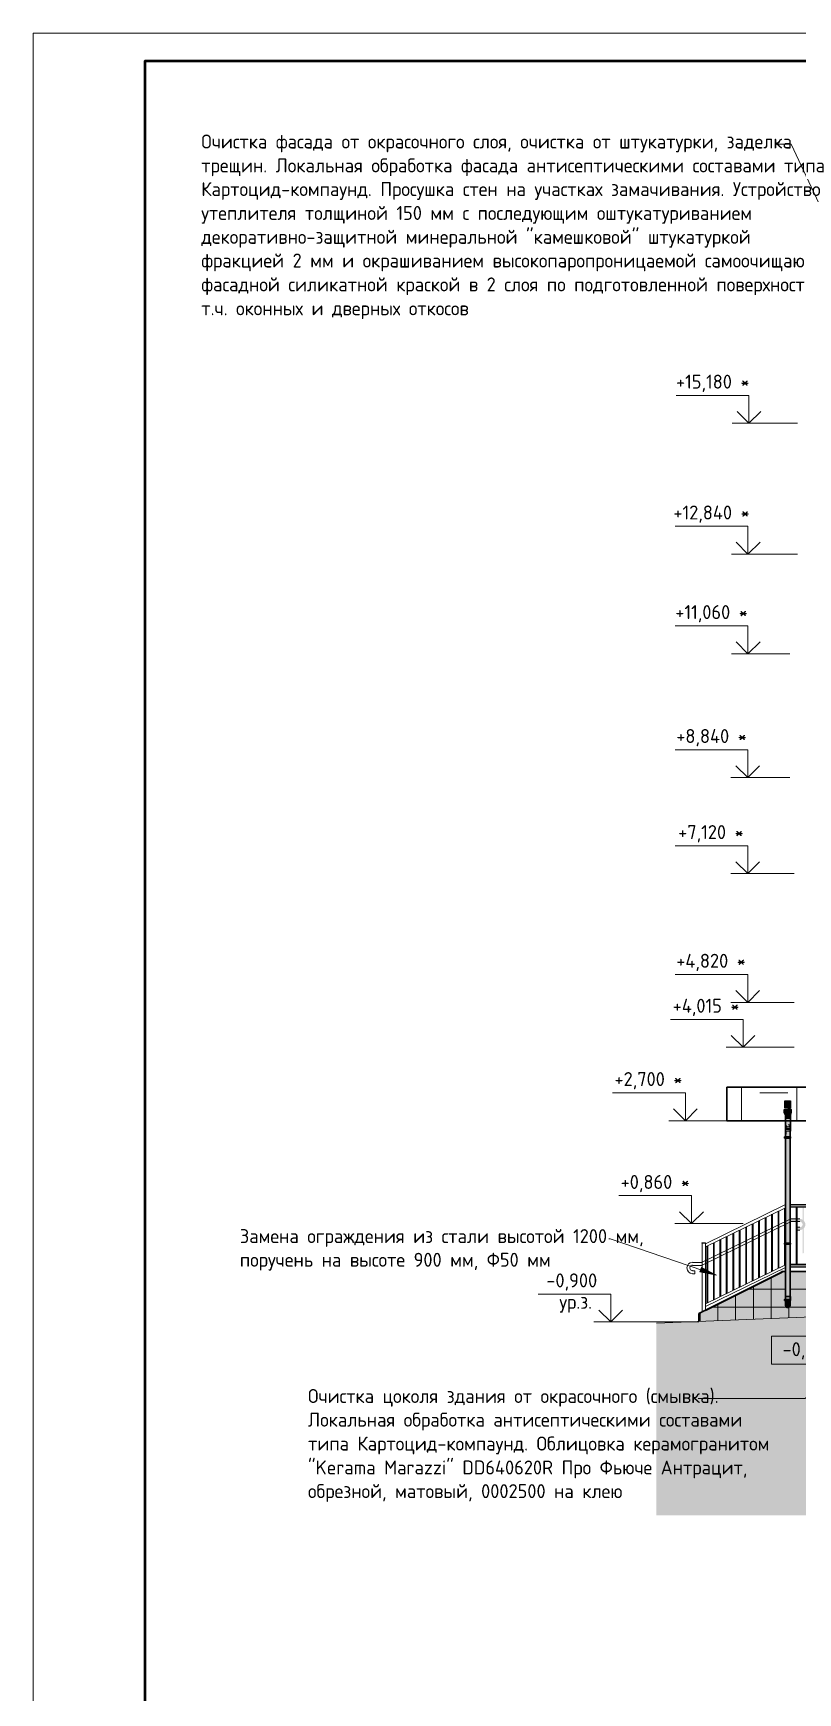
# Model space of a CAD drawing. Header units: millimetres. Extents: x -11345 to 411485, y -9810 to 73012.
# Drawn here: x 285392 to 299067, y 21050 to 50749 of the extents above; entities that cross this region are included whole.
import ezdxf

# ---------------------------------------------------------------- set-up
doc = ezdxf.new("R2010")
doc.units = ezdxf.units.MM
for name, color, linetype in [('PDF _Аннотация', 7, 'Continuous'), ('PDF _Каркас', 7, 'Continuous'), ('PDF _Линии', 7, 'Continuous'), ('PDF _Оборудование', 7, 'Continuous'), ('PDF _Основная надпись', 7, 'Continuous'), ('PDF _Отметки', 7, 'Continuous'), ('PDF _Перекрытие', 7, 'Continuous'), ('PDF _Текст', 7, 'Continuous'), ('PDF _Узлы', 7, 'Continuous')]:
    doc.layers.add(name, color=color, linetype=linetype)
for name, color, linetype, true_color in [('PDF _Обобщенные модели', 7, 'Continuous', 0xb5bcbf), ('PDF _Ограждение', 7, 'Continuous', 0x7f7f7f), ('PDF _Стены штриховка поверхности', 7, 'Continuous', 0xcacbcc)]:
    doc.layers.add(name, color=color, linetype=linetype, true_color=true_color)
doc.styles.add('PDF GOST Common', font='GOST_Common.ttf')

msp = doc.modelspace()

# ---------------------------------------------------------------- hatches: boundary and pattern name
at = {"layer": 'PDF _Аннотация', "transparency": 33554687}
msp.add_hatch(color=256, dxfattribs=at).paths.add_polyline_path([(297612.96375, 28525.22711), (297342.0493, 28660.68433), (297316.65107, 28584.48964)])
at = {"layer": 'PDF _Каркас', "true_color": 0x808080, "transparency": 33554559}
msp.add_hatch(color=8, dxfattribs=at).paths.add_polyline_path([(298950.60387, 31488.35395), (298823.61272, 31488.35395), (298827.84576, 31437.55749), (298823.61272, 31437.55749), (298844.77791, 31386.76103), (298844.77791, 31335.96457), (298933.67172, 31335.96457), (298933.67172, 31386.76103), (298937.90475, 31403.69318), (298950.60387, 31437.55749)])
at = {"layer": 'PDF _Линии', "transparency": 33554559}
for points in [[(298798.21449, 28580.25661), (298793.98145, 28588.72268), (298785.51537, 28592.95572), (298777.0493, 28588.72268), (298772.81626, 28580.25661), (298777.0493, 28571.79053), (298785.51537, 28567.55749), (298793.98145, 28571.79053)], [(298802.44753, 28580.25661), (298798.21449, 28588.72268), (298789.74841, 28592.95572), (298781.28233, 28588.72268), (298777.0493, 28580.25661), (298781.28233, 28571.79053), (298789.74841, 28567.55749), (298798.21449, 28571.79053)], [(298946.37083, 28089.22416), (298942.13779, 28097.69023), (298933.67172, 28101.92327), (298925.20564, 28097.69023), (298920.9726, 28089.22416), (298925.20564, 28080.75808), (298933.67172, 28076.52504), (298942.13779, 28080.75808)]]:
    msp.add_hatch(color=256, dxfattribs=at).paths.add_polyline_path(points)
at = {"layer": 'PDF _Обобщенные модели', "true_color": 0xdbdfe8, "transparency": 33554559}
h = msp.add_hatch(color=254, dxfattribs=at)
h.paths.add_polyline_path([(298857.47702, 31221.67253), (298853.24399, 31225.90557), (298849.01095, 31234.37165), (298849.01095, 31200.50734), (298844.77791, 31208.97342), (298844.77791, 31175.10911), (298849.01095, 31166.64304), (298849.01095, 30997.3215), (298832.07879, 30997.3215), (298832.07879, 30976.15631), (298849.01095, 30976.15631), (298849.01095, 29096.68728), (298832.07879, 29096.68728), (298832.07879, 29079.75513), (298849.01095, 29079.75513), (298849.01095, 28140.02062), (298844.77791, 28140.02062), (298844.77791, 28089.22416), (298933.67172, 28089.22416), (298933.67172, 28140.02062), (298929.43868, 28140.02062), (298929.43868, 29079.75513), (298933.67172, 29079.75513), (298933.67172, 29096.68728), (298929.43868, 29096.68728), (298929.43868, 30976.15631), (298933.67172, 30976.15631), (298933.67172, 30997.3215), (298929.43868, 30997.3215), (298929.43868, 31098.91442), (298933.67172, 31098.91442), (298933.67172, 31200.50734), (298929.43868, 31192.04127), (298920.9726, 31187.80823), (298914.62304, 31185.69171), (298916.73956, 31187.80823), (298925.20564, 31192.04127), (298929.43868, 31196.2743), (298929.43868, 31200.50734), (298933.67172, 31200.50734), (298933.67172, 31208.97342), (298929.43868, 31204.74038), (298933.67172, 31213.20646), (298933.67172, 31221.67253), (298929.43868, 31225.90557), (298925.20564, 31221.67253), (298916.73956, 31217.4395), (298925.20564, 31225.90557), (298929.43868, 31230.13861), (298929.43868, 31242.83773), (298933.67172, 31242.83773), (298933.67172, 31255.53684), (298929.43868, 31285.16811), (298933.67172, 31285.16811), (298933.67172, 31335.96457), (298844.77791, 31335.96457), (298844.77791, 31285.16811), (298849.01095, 31285.16811), (298849.01095, 31238.60469), (298853.24399, 31230.13861)])
h.paths.add_polyline_path([(298836.31183, 29083.98817), (298836.31183, 29088.22121), (298840.54487, 29092.45425), (298844.77791, 29088.22121), (298844.77791, 29083.98817)], flags=0)
h.paths.add_polyline_path([(298836.31183, 30984.62239), (298836.31183, 30988.85543), (298840.54487, 30993.08846), (298844.77791, 30988.85543), (298844.77791, 30984.62239)], flags=0)
h.paths.add_polyline_path([(298916.73956, 31128.54569), (298904.04045, 31124.31265), (298899.80741, 31124.31265), (298908.27348, 31128.54569)], flags=0)
h.paths.add_polyline_path([(298916.73956, 31149.71088), (298908.27348, 31145.47784), (298904.04045, 31145.47784)], flags=0)
h.paths.add_polyline_path([(298908.27348, 31183.57519), (298899.80741, 31179.34215), (298895.57437, 31179.34215), (298904.04045, 31183.57519)], flags=0)
at = {"layer": 'PDF _Обобщенные модели', "true_color": 0xbdbbb9, "transparency": 33554559}
for points in [[(298844.77791, 30988.85543), (298840.54487, 30993.08846), (298836.31183, 30988.85543), (298836.31183, 30984.62239), (298844.77791, 30984.62239)], [(298844.77791, 29088.22121), (298840.54487, 29092.45425), (298836.31183, 29088.22121), (298836.31183, 29083.98817), (298844.77791, 29083.98817)], [(298844.77791, 28084.99112), (298836.31183, 28084.99112), (298836.31183, 28076.52504), (298844.77791, 28076.52504)]]:
    msp.add_hatch(color=9, dxfattribs=at).paths.add_polyline_path(points)
at = {"layer": 'PDF _Обобщенные модели', "transparency": 33554559}
for points in [[(298937.90475, 30997.3215), (298937.90475, 31001.55454), (298933.67172, 31001.55454), (298929.43868, 30997.3215), (298933.67172, 30993.08846), (298937.90475, 30993.08846)], [(298937.90475, 30976.15631), (298937.90475, 30980.38935), (298933.67172, 30980.38935), (298929.43868, 30976.15631), (298933.67172, 30971.92327), (298937.90475, 30971.92327)], [(298937.90475, 29096.68728), (298937.90475, 29100.92032), (298933.67172, 29100.92032), (298929.43868, 29096.68728), (298933.67172, 29092.45425), (298937.90475, 29092.45425)], [(298937.90475, 29079.75513), (298937.90475, 29083.98817), (298933.67172, 29083.98817), (298929.43868, 29079.75513), (298933.67172, 29075.52209), (298937.90475, 29075.52209)], [(298937.90475, 28072.292), (298937.90475, 28076.52504), (298933.67172, 28076.52504), (298929.43868, 28072.292), (298933.67172, 28068.05897), (298937.90475, 28068.05897)]]:
    msp.add_hatch(color=7, dxfattribs=at).paths.add_polyline_path(points)
at = {"layer": 'PDF _Обобщенные модели', "true_color": 0xe9e9e9, "transparency": 33554559}
h = msp.add_hatch(color=254, dxfattribs=at)
h.paths.add_polyline_path([(298933.67172, 28089.22416), (298844.77791, 28089.22416), (298849.01095, 28072.292), (298933.67172, 28072.292)])
h.paths.add_polyline_path([(298844.77791, 28089.22416), (298832.07879, 28089.22416), (298832.07879, 28072.292), (298844.77791, 28072.292), (298844.77791, 28076.52504), (298836.31183, 28076.52504), (298836.31183, 28084.99112), (298844.77791, 28084.99112)])
at = {"layer": 'PDF _Обобщенные модели', "true_color": 0xdbdfe8, "transparency": 33554559}
h = msp.add_hatch(color=254, dxfattribs=at)
h.paths.add_polyline_path([(298878.64222, 27945.30085), (298899.80741, 27945.30085), (298904.04045, 27949.53389), (298908.27348, 27949.53389), (298899.80741, 27945.30085), (298908.27348, 27945.30085), (298920.9726, 27957.99997), (298925.20564, 27966.46604), (298929.43868, 27970.69908), (298929.43868, 28072.292), (298849.01095, 28072.292), (298849.01095, 27979.16516), (298853.24399, 27974.93212), (298853.24399, 27970.69908), (298857.47702, 27966.46604), (298861.71006, 27962.23301), (298861.71006, 27957.99997), (298857.47702, 27962.23301), (298857.47702, 27957.99997), (298861.71006, 27953.76693), (298865.9431, 27953.76693), (298870.17614, 27949.53389)])
h.paths.add_polyline_path([(298904.04045, 27970.69908), (298908.27348, 27974.93212), (298912.50652, 27974.93212)], flags=0)
h.paths.add_polyline_path([(298908.27348, 28021.49554), (298899.80741, 28025.72858), (298904.04045, 28025.72858)], flags=0)
h.paths.add_polyline_path([(298920.9726, 28013.02947), (298916.73956, 28017.2625), (298912.50652, 28021.49554), (298920.9726, 28017.2625)], flags=0)
h.paths.add_polyline_path([(298861.71006, 28013.02947), (298861.71006, 28017.2625), (298870.17614, 28021.49554), (298878.64222, 28025.72858), (298874.40918, 28025.72858), (298865.9431, 28021.49554), (298870.17614, 28025.72858), (298878.64222, 28029.96162), (298878.64222, 28025.72858), (298874.40918, 28021.49554), (298870.17614, 28021.49554)], flags=0)
h.paths.add_polyline_path([(298853.24399, 28004.56339), (298853.24399, 28008.79643), (298857.47702, 28013.02947)], flags=0)
h.paths.add_polyline_path([(298925.20564, 27991.86427), (298925.20564, 27996.09731), (298927.32216, 27996.09731), (298928.02766, 27994.6863)], flags=0)
h.paths.add_polyline_path([(298857.47702, 27987.63124), (298853.24399, 27991.86427), (298853.24399, 27996.09731), (298853.24399, 28000.33035), (298857.47702, 28004.56339), (298853.24399, 27996.09731)], flags=0)
at = {"layer": 'PDF _Оборудование', "true_color": 0xc0c0c0, "transparency": 33554559}
msp.add_hatch(color=9, dxfattribs=at).paths.add_polyline_path([(298937.90475, 31644.97637), (298836.31183, 31644.97637), (298836.31183, 31509.51914), (298937.90475, 31509.51914)])
at = {"layer": 'PDF _Ограждение', "true_color": 0xf7fbf5, "transparency": 33554559}
h = msp.add_hatch(color=7, dxfattribs=at)
h.paths.add_polyline_path([(299869.17319, 29074.68662), (299941.13484, 29100.72538), (299941.13484, 28719.94687), (299856.47407, 28715.71383), (299856.47407, 28719.94687), (299869.17319, 28719.94687)])
h.paths.add_polyline_path([(299554.93234, 28960.98105), (299644.24354, 28993.29761), (299640.58912, 28990.86132), (299640.58912, 28719.94687), (299555.92835, 28715.71383), (299555.92835, 28961.23006)], flags=0)
h.paths.add_polyline_path([(299737.949, 28719.94687), (299674.45343, 28715.71383), (299653.28823, 28715.71383), (299653.28823, 28996.57036), (299733.71596, 29025.6725), (299733.71596, 28719.94687)], flags=0)
h.paths.add_polyline_path([(299941.13484, 28715.71383), (299941.13484, 28711.48079), (299877.63927, 28711.48079)], flags=0)
h.paths.add_polyline_path([(299928.43573, 29139.01767), (299285.0139, 28906.20056), (299280.78086, 28868.10321), (299280.78086, 28889.2684), (299276.54782, 28901.96752), (299280.78086, 28906.20056), (299272.31478, 28901.96752), (299238.45048, 28889.2684), (299238.45048, 28719.94687), (298937.90475, 28715.71383), (298937.90475, 29477.66073), (298942.13779, 29477.66073), (298946.37083, 29481.89377), (299039.49767, 29481.89377), (299039.49767, 28719.94687), (299056.42983, 28719.94687), (299056.42983, 29329.50439), (299102.99325, 29329.50439), (299128.39148, 29333.73743), (299153.78971, 29346.43655), (299153.78971, 28914.66663), (299170.72186, 28918.89967), (299170.72186, 29359.13566), (299174.9549, 29359.13566), (299187.65402, 29380.30085), (299200.35313, 29405.69908), (299204.58617, 29431.09731), (299200.35313, 29456.49554), (299187.65402, 29481.89377), (299170.72186, 29503.05897), (299170.72186, 29740.10911), (299153.78971, 29740.10911), (299153.78971, 29515.75808), (299128.39148, 29528.4572), (299098.76021, 29532.69023), (299056.42983, 29532.69023), (299056.42983, 29740.10911), (299039.49767, 29740.10911), (299039.49767, 29532.69023), (298942.13779, 29532.69023), (298937.90475, 29528.4572), (298937.90475, 29744.34215), (299983.46523, 29744.34215), (299983.46523, 29215.21236), (299987.69826, 29215.21236), (300021.56257, 29227.91147), (300038.49472, 29232.14451), (300042.72776, 29236.37755), (300042.72776, 31285.16811), (299983.46523, 31285.16811), (299983.46523, 29786.67253), (298937.90475, 29786.67253), (298937.90475, 31285.16811), (298933.67172, 31285.16811), (298933.67172, 31242.83773), (298929.43868, 31238.60469), (298933.67172, 31238.60469), (298933.67172, 30976.15631), (298929.43868, 30976.15631), (298933.67172, 29096.68728), (298933.67172, 29079.75513), (298929.43868, 29079.75513), (298929.43868, 28588.72268), (298971.76906, 28588.72268), (298971.76906, 28592.95572), (298937.90475, 28592.95572), (298937.90475, 28669.15041), (299238.45048, 28669.15041), (299238.45048, 28588.72268), (299280.78086, 28588.72268), (299280.78086, 28635.2861), (299983.46523, 28635.2861), (299983.46523, 28592.95572), (299953.83396, 28592.95572), (299953.83396, 28588.72268), (300085.05815, 28588.72268), (300085.05815, 29198.2802), (300046.9608, 29181.34805)], flags=0)
h.paths.add_polyline_path([(299953.83396, 29105.32045), (299983.46523, 29116.04229), (299983.46523, 28719.94687), (299953.83396, 28715.71383)], flags=0)
h.paths.add_polyline_path([(299753.63614, 29032.88046), (299839.54192, 29063.96478), (299839.54192, 28719.94687), (299767.58027, 28715.71383), (299754.88115, 28715.71383), (299754.88115, 29033.19171)], flags=0)
h.paths.add_polyline_path([(299636.35608, 28711.48079), (299640.58912, 28715.71383), (299640.58912, 28711.48079)], flags=0)
h.paths.add_polyline_path([(299517.83101, 28711.48079), (299538.9962, 28715.71383), (299538.9962, 28711.48079)], flags=0)
h.paths.add_polyline_path([(300046.9608, 29139.01767), (300046.9608, 28677.61649), (300042.72776, 28677.61649), (300042.72776, 29137.48598)], flags=0)
h.paths.add_polyline_path([(299403.53897, 28719.94687), (299403.53897, 28906.20056), (299437.40328, 28918.45409), (299437.40328, 28719.94687), (299356.97555, 28715.71383), (299356.97555, 28889.2684), (299348.50947, 28887.15189), (299386.60682, 28900.33943), (299386.60682, 28719.94687)], flags=0)
h.paths.add_polyline_path([(300046.9608, 28592.95572), (300042.72776, 28592.95572), (300042.72776, 28635.2861), (300046.9608, 28635.2861)], flags=0)
h.paths.add_polyline_path([(299403.53897, 28711.48079), (299437.40328, 28715.71383), (299437.40328, 28711.48079)], flags=0)
h.paths.add_polyline_path([(299098.76021, 29380.30085), (299056.42983, 29380.30085), (299056.42983, 29481.89377), (299102.99325, 29481.89377), (299115.69236, 29477.66073), (299128.39148, 29473.4277), (299136.85756, 29464.96162), (299145.32363, 29456.49554), (299149.55667, 29443.79643), (299153.78971, 29431.09731), (299149.55667, 29418.3982), (299145.32363, 29405.69908), (299136.85756, 29397.23301), (299128.39148, 29388.76693), (299115.69236, 29384.53389)], flags=0)
h.paths.add_polyline_path([(299238.45048, 28715.71383), (299238.45048, 28711.48079), (298937.90475, 28711.48079), (299035.26464, 28715.71383)], flags=0)
h.paths.add_polyline_path([(299340.0434, 28711.48079), (299280.78086, 28711.48079), (299297.71301, 28715.71383), (299340.0434, 28715.71383)], flags=0)
h.paths.add_polyline_path([(299293.47997, 28868.10321), (299340.0434, 28884.22132), (299340.0434, 28719.94687), (299280.78086, 28715.71383), (299280.78086, 28719.94687), (299289.24694, 28719.94687), (299289.24694, 28863.87017), (299280.78086, 28863.87017)], flags=0)
h.paths.add_polyline_path([(299754.88115, 28711.48079), (299784.51242, 28715.71383), (299839.54192, 28715.71383), (299839.54192, 28711.48079)], flags=0)
h.paths.add_polyline_path([(299737.949, 28715.71383), (299737.949, 28711.48079), (299653.28823, 28711.48079), (299682.9195, 28715.71383)], flags=0)
h.paths.add_polyline_path([(299454.33543, 28924.58086), (299538.9962, 28955.21469), (299538.9962, 28719.94687), (299454.33543, 28715.71383)], flags=0)
h.paths.add_polyline_path([(299403.53897, 29740.10911), (299386.60682, 29740.10911), (299386.60682, 28995.09436), (299403.53897, 29003.56044)])
h.paths.add_polyline_path([(299636.35608, 29740.10911), (299619.42393, 29740.10911), (299619.42393, 29079.75513), (299636.35608, 29088.22121)])
h.paths.add_polyline_path([(299869.17319, 29740.10911), (299852.24104, 29740.10911), (299852.24104, 29164.4159), (299869.17319, 29172.88197)])
h.paths.add_polyline_path([(299750.64812, 29740.10911), (299733.71596, 29740.10911), (299733.71596, 29122.08551), (299750.64812, 29130.55159)])
h.paths.add_polyline_path([(299517.83101, 29740.10911), (299505.13189, 29740.10911), (299505.13189, 29037.42475), (299517.83101, 29045.89082)])
h.paths.add_polyline_path([(299289.24694, 29740.10911), (299272.31478, 29740.10911), (299272.31478, 28956.99702), (299289.24694, 28961.23006)])
msp.add_hatch(color=7, dxfattribs=at).paths.add_polyline_path([(297435.17614, 27907.20351), (297435.17614, 27911.43655), (297422.47702, 27907.20351), (297329.35018, 27856.40705), (297329.35018, 27852.17401), (297342.0493, 27856.40705)])
at = {"layer": 'PDF _Стены штриховка поверхности', "true_color": 0x3a3a3a, "transparency": 33554687}
h = msp.add_hatch(color=250, dxfattribs=at)
h.paths.add_polyline_path([(308161.69531, 28288.17696), (308161.69531, 27852.17401), (308157.46228, 28283.94392), (308157.46228, 28288.17696), (308140.53012, 28283.94392), (308140.53012, 28288.17696), (308157.46228, 28288.17696)])
h.paths.add_polyline_path([(316225.63337, 27979.16516), (316293.36198, 27979.16516), (318464.91065, 28017.2625), (318524.17319, 28017.2625), (321474.60092, 28055.35985), (321474.60092, 28127.3215), (321504.23219, 28127.3215), (321504.23219, 28237.3805), (321571.9608, 28237.3805), (321571.9608, 28436.3333), (321686.25284, 28436.3333), (321686.25284, 28525.22711), (321588.89295, 28508.29495), (321588.89295, 28516.76103), (321576.19384, 28512.52799), (321567.72776, 28563.32445), (321584.65992, 28567.55749), (321584.65992, 28571.79053), (321648.15549, 28588.72268), (318363.31773, 28588.72268), (318363.31773, 28288.17696), (318329.45343, 28288.17696), (318329.45343, 28338.97342), (316441.51832, 28338.97342), (316441.51832, 28288.17696), (316407.65402, 28288.17696), (316407.65402, 28588.72268), (315840.42688, 28588.72268), (315840.42688, 28233.14746), (315836.19384, 28224.68138), (315831.9608, 28216.21531), (315823.49472, 28203.51619), (315815.02865, 28195.05012), (315802.32953, 28190.81708), (315776.9313, 28190.81708), (315764.23219, 28195.05012), (315755.76611, 28203.51619), (315743.067, 28216.21531), (315738.83396, 28224.68138), (315738.83396, 28588.72268), (314015.98735, 28588.72268), (314015.98735, 28288.17696), (313982.12304, 28288.17696), (313982.12304, 28338.97342), (311581.9903, 28338.97342), (311581.9903, 28288.17696), (311539.65992, 28288.17696), (311539.65992, 28338.97342), (308250.58912, 28338.97342), (308250.58912, 28288.17696), (308220.95785, 28288.17696), (308220.95785, 28588.72268), (300563.39148, 28588.72268), (300563.39148, 28042.66073), (300559.15844, 28029.96162), (300550.69236, 28021.49554), (300542.22629, 28013.02947), (300529.52717, 28008.79643), (300504.12894, 28008.79643), (300491.42983, 28013.02947), (300478.73071, 28021.49554), (300470.26464, 28029.96162), (300466.0316, 28042.66073), (300466.0316, 28588.72268), (300114.68941, 28584.48964), (300114.68941, 28588.72268), (300123.15549, 28588.72268), (300123.15549, 28787.67548), (300106.22334, 28787.67548), (300106.22334, 28588.72268), (298929.43868, 28588.72268), (298933.67172, 28140.02062), (298933.67172, 28072.292), (298929.43868, 28072.292), (298929.43868, 27974.93212), (298925.20564, 27962.23301), (298916.73956, 27953.76693), (298908.27348, 27949.53389), (298899.80741, 27945.30085), (298887.10829, 27945.30085), (298870.17614, 27949.53389), (298865.9431, 27953.76693), (298857.47702, 27957.99997), (298853.24399, 27970.69908), (298849.01095, 27974.93212), (298849.01095, 28072.292), (298832.07879, 28072.292), (298832.07879, 28089.22416), (298844.77791, 28089.22416), (298844.77791, 28140.02062), (298849.01095, 28140.02062), (298849.01095, 28588.72268), (298802.44753, 28588.72268), (297905.0434, 28140.02062), (297807.68351, 28089.22416), (297769.58617, 28072.292), (297617.19679, 27996.09731), (297579.09944, 27974.93212), (297566.40033, 27970.69908), (297545.23514, 27957.99997), (297532.53602, 27953.76693), (297524.06995, 27949.53389), (297515.60387, 27945.30085), (297299.71891, 27835.24186), (297299.71891, 27695.55159), (299111.45933, 27767.51324), (299141.09059, 27767.51324), (299331.57732, 27775.97932), (299877.63927, 27767.51324), (299907.27054, 27767.51324), (300093.52422, 27763.2802), (300114.68941, 27763.2802), (301139.08469, 27775.97932), (308093.9667, 27847.94097), (308093.9667, 27843.70793), (308102.43278, 27847.94097), (308161.69531, 27847.94097), (308386.04635, 27852.17401), (314168.37673, 27945.30085), (314189.54192, 27945.30085), (314253.0375, 27949.53389), (314324.99915, 27949.53389), (316221.40033, 27979.16516), (316225.63337, 28190.81708)], flags=0)
at = {"layer": 'PDF _Узлы', "true_color": 0xffffff, "transparency": 33554687}
msp.add_hatch(color=7, dxfattribs=at).paths.add_polyline_path([(322841.87231, 27936.83478), (322841.87231, 28076.52504), (321859.80741, 28059.59289), (321504.23219, 28055.35985), (318138.9667, 28008.79643), (313609.61567, 27936.83478), (310765.0139, 27890.27135), (309203.02275, 27864.87312), (308034.70416, 27843.70793), (306481.17909, 27831.00882), (301113.68646, 27775.97932), (300093.52422, 27763.2802), (299331.57732, 27775.97932), (299064.8959, 27763.2802), (296537.77201, 27665.92032), (296537.77201, 24228.69318), (345725.67761, 24228.69318), (345725.67761, 27831.00882), (345264.27643, 27843.70793), (344718.21449, 27864.87312), (343968.9667, 27890.27135), (342055.63337, 27936.83478)])

# ---------------------------------------------------------------- linework, layer by layer
at = {"layer": 'PDF _Аннотация', "lineweight": 9}
for points in [[(301922.19679, 42413.82593), (298946.37083, 48763.38345), (298654.29118, 48763.38345)], [(297612.96375, 28525.22711), (295712.32953, 29177.11501), (295686.9313, 29177.11501)], [(301981.45933, 28051.12681), (299191.88705, 26315.58109), (298188.65697, 26315.58109), (297287.0198, 26315.58109)]]:
    msp.add_lwpolyline(points, dxfattribs=at)
at = {"layer": 'PDF _Аннотация', "lineweight": 20}
for points in [[(297981.23809, 43980.05012), (298192.89, 43768.3982), (298192.89, 44267.89672), (296893.34723, 44267.89672)], [(298192.89, 43768.3982), (298404.54192, 43980.05012)], [(298493.43573, 43768.3982), (297892.34428, 43768.3982)], [(297964.30593, 41639.17991), (298175.95785, 41427.52799), (298175.95785, 41927.02652), (296876.41508, 41927.02652)], [(298175.95785, 41427.52799), (298391.84281, 41639.17991)], [(298476.50357, 41427.52799), (297879.64517, 41427.52799)], [(297964.30593, 39857.07076), (298175.95785, 39645.41885), (298175.95785, 40144.91737), (296876.41508, 40144.91737)], [(298175.95785, 39645.41885), (298391.84281, 39857.07076)], [(298476.50357, 39645.41885), (297879.64517, 39645.41885)], [(297960.07289, 37638.95867), (298171.72481, 37427.30675), (298171.72481, 37926.80528), (296872.18204, 37926.80528)], [(298472.27054, 37427.30675), (297871.17909, 37427.30675)], [(298171.72481, 37427.30675), (298383.37673, 37638.95867)], [(297960.07289, 35920.3451), (298171.72481, 35708.69318), (298171.72481, 36208.19171), (296872.18204, 36208.19171)], [(298472.27054, 35708.69318), (297871.17909, 35708.69318)], [(298171.72481, 35708.69318), (298383.37673, 35920.3451)], [(297960.07289, 33617.57224), (298171.72481, 33405.92032), (298171.72481, 33905.41885), (296872.18204, 33905.41885)], [(298171.72481, 33405.92032), (298383.37673, 33617.57224)], [(298472.27054, 33405.92032), (297871.17909, 33405.92032)], [(297875.41213, 32813.29495), (298087.06405, 32601.64304), (298087.06405, 33101.14156), (296787.52127, 33101.14156)], [(298087.06405, 32601.64304), (298298.71596, 32813.29495)], [(298383.37673, 32601.64304), (297786.51832, 32601.64304)], [(296842.55077, 31501.05307), (297058.43573, 31285.16811), (297058.43573, 31788.89967), (295754.65992, 31788.89967)], [(297058.43573, 31285.16811), (297270.08764, 31501.05307)], [(297354.74841, 31285.16811), (296757.89, 31285.16811)], [(296952.60977, 29659.68138), (297164.26169, 29448.02947), (297164.26169, 29947.52799), (295864.71891, 29947.52799)], [(297464.80741, 29448.02947), (296867.949, 29448.02947)], [(297164.26169, 29448.02947), (297380.14664, 29659.68138)], [(295509.14369, 27898.73743), (295720.79561, 27687.08551), (295720.79561, 28186.58404), (294421.25284, 28186.58404)], [(296021.34133, 27687.08551), (295420.24989, 27687.08551)], [(295720.79561, 27687.08551), (295932.44753, 27898.73743)]]:
    msp.add_lwpolyline(points, dxfattribs=at)
at = {"layer": 'PDF _Аннотация', "lineweight": 9}
msp.add_lwpolyline([(297612.96375, 28525.22711), (297342.0493, 28660.68433), (297316.65107, 28584.48964)], close=True, dxfattribs=at)
at = {"layer": 'PDF _Аннотация', "lineweight": 20}
msp.add_lwpolyline([(298595.02865, 27433.10321), (298595.02865, 26933.60469), (299894.57142, 26933.60469), (299894.57142, 27433.10321)], close=True, dxfattribs=at)
at = {"layer": 'PDF _Каркас', "lineweight": 9}
for points in [[(298887.10829, 31488.35395), (298823.61272, 31488.35395)], [(298950.60387, 31437.55749), (298887.10829, 31437.55749), (298823.61272, 31437.55749)], [(298933.67172, 31386.76103), (298887.10829, 31386.76103), (298844.77791, 31386.76103)]]:
    msp.add_lwpolyline(points, dxfattribs=at)
at = {"layer": 'PDF _Линии', "lineweight": 9}
for points in [[(299060.66287, 43768.3982), (298561.16434, 43768.3982)], [(299060.66287, 41427.52799), (298561.16434, 41427.52799)], [(298925.20564, 39645.41885), (298425.70711, 39645.41885)], [(298925.20564, 37427.30675), (298425.70711, 37427.30675)], [(299001.40033, 35708.69318), (298497.66877, 35708.69318)], [(299001.40033, 33405.92032), (298497.66877, 33405.92032)], [(299001.40033, 32601.64304), (298497.66877, 32601.64304)], [(298891.34133, 31788.89967), (298387.60977, 31788.89967)], [(298091.29708, 29448.02947), (297888.11124, 29448.02947)], [(321576.19384, 28059.59289), (318524.17319, 28017.2625), (316293.36198, 27979.16516), (313499.55667, 27936.83478), (308110.89885, 27847.94097), (300114.68941, 27763.2802), (299331.57732, 27775.97932), (296537.77201, 27665.92032)]]:
    msp.add_lwpolyline(points, dxfattribs=at)
at = {"layer": 'PDF _Линии', "lineweight": 30}
for points in [[(298844.77791, 31285.16811), (297799.21744, 31285.16811), (297799.21744, 31886.25955), (300123.15549, 31886.25955)], [(298823.61272, 31488.35395), (298823.61272, 31437.55749), (298844.77791, 31386.76103), (298844.77791, 31335.96457), (298887.10829, 31335.96457), (298933.67172, 31335.96457), (298891.34133, 31335.96457), (298844.77791, 31335.96457), (298844.77791, 31285.16811), (298891.34133, 31285.16811), (298933.67172, 31285.16811), (300123.15549, 31285.16811)], [(298836.31183, 31644.97637), (298836.31183, 31509.51914)], [(298933.67172, 31098.91442), (298933.67172, 31141.24481), (298933.67172, 31175.10911), (298933.67172, 31208.97342), (298933.67172, 31242.83773), (298933.67172, 31285.16811), (298933.67172, 31335.96457), (298933.67172, 31386.76103), (298950.60387, 31437.55749), (298950.60387, 31488.35395), (298887.10829, 31488.35395)], [(298937.90475, 31509.51914), (298937.90475, 31644.97637)], [(298844.77791, 31208.97342), (298844.77791, 31175.10911)], [(298849.01095, 31285.16811), (298849.01095, 31242.83773), (298849.01095, 31208.97342)], [(298853.24399, 31208.97342), (298853.24399, 31175.10911)], [(298929.43868, 31175.10911), (298929.43868, 31208.97342)], [(298849.01095, 31175.10911), (298849.01095, 31141.24481), (298849.01095, 31098.91442), (298849.01095, 28097.69023)], [(298853.24399, 31098.91442), (298853.24399, 31048.11796)], [(298929.43868, 28097.69023), (298929.43868, 31098.91442), (298929.43868, 31048.11796)], [(298802.44753, 28588.72268), (297299.71891, 27835.24186), (297299.71891, 27695.55159)], [(298789.74841, 28580.25661), (298785.51537, 28580.25661), (297414.01095, 27894.50439)], [(298777.0493, 28576.02357), (298777.0493, 28588.72268), (298849.01095, 28588.72268)], [(298793.98145, 28588.72268), (298793.98145, 28584.48964)], [(300466.0316, 28588.72268), (298929.43868, 28588.72268)], [(298844.77791, 28089.22416), (298832.07879, 28089.22416), (298832.07879, 28072.292), (298844.77791, 28072.292), (298933.67172, 28072.292), (298933.67172, 28089.22416)], [(298849.01095, 28089.22416), (298849.01095, 28004.56339), (298849.01095, 27987.63124)], [(298929.43868, 27987.63124), (298929.43868, 28004.56339), (298929.43868, 28089.22416)], [(297329.35018, 27852.17401), (297299.71891, 27835.24186)]]:
    msp.add_lwpolyline(points, dxfattribs=at)
for points in [[(298933.67172, 30976.15631), (298933.67172, 30997.3215), (298844.77791, 30997.3215), (298832.07879, 30997.3215), (298832.07879, 30976.15631), (298844.77791, 30976.15631)], [(298844.77791, 30984.62239), (298844.77791, 30988.85543), (298840.54487, 30993.08846), (298836.31183, 30988.85543), (298836.31183, 30984.62239), (298840.54487, 30984.62239)], [(298933.67172, 29079.75513), (298933.67172, 29096.68728), (298844.77791, 29096.68728), (298832.07879, 29096.68728), (298832.07879, 29079.75513), (298844.77791, 29079.75513)], [(298844.77791, 29083.98817), (298844.77791, 29088.22121), (298840.54487, 29092.45425), (298836.31183, 29088.22121), (298836.31183, 29083.98817), (298840.54487, 29083.98817)], [(298844.77791, 28076.52504), (298844.77791, 28084.99112), (298840.54487, 28084.99112), (298836.31183, 28084.99112), (298836.31183, 28076.52504), (298840.54487, 28076.52504)], [(298933.67172, 28089.22416), (298933.67172, 28140.02062), (298891.34133, 28140.02062), (298844.77791, 28140.02062), (298844.77791, 28089.22416), (298849.01095, 28089.22416), (298891.34133, 28089.22416), (298929.43868, 28089.22416)], [(298849.01095, 27987.63124), (298849.01095, 27996.09731), (298853.24399, 28004.56339), (298857.47702, 28013.02947), (298865.9431, 28021.49554), (298874.40918, 28025.72858), (298887.10829, 28029.96162), (298895.57437, 28029.96162), (298904.04045, 28025.72858), (298912.50652, 28021.49554), (298920.9726, 28013.02947), (298925.20564, 28004.56339), (298929.43868, 27996.09731), (298929.43868, 27987.63124), (298929.43868, 27974.93212), (298925.20564, 27966.46604), (298920.9726, 27957.99997), (298912.50652, 27949.53389), (298904.04045, 27945.30085), (298895.57437, 27945.30085), (298887.10829, 27945.30085), (298874.40918, 27945.30085), (298865.9431, 27949.53389), (298857.47702, 27957.99997), (298853.24399, 27966.46604), (298849.01095, 27974.93212)], [(298853.24399, 27987.63124), (298853.24399, 27974.93212), (298857.47702, 27966.46604), (298861.71006, 27957.99997), (298865.9431, 27953.76693), (298874.40918, 27949.53389), (298887.10829, 27945.30085), (298895.57437, 27945.30085), (298904.04045, 27949.53389), (298912.50652, 27953.76693), (298920.9726, 27957.99997), (298925.20564, 27966.46604), (298929.43868, 27974.93212), (298929.43868, 27987.63124), (298929.43868, 27996.09731), (298925.20564, 28004.56339), (298920.9726, 28013.02947), (298912.50652, 28021.49554), (298904.04045, 28025.72858), (298895.57437, 28025.72858), (298887.10829, 28025.72858), (298874.40918, 28025.72858), (298865.9431, 28021.49554), (298861.71006, 28013.02947), (298857.47702, 28004.56339), (298853.24399, 27996.09731)], [(298925.20564, 28004.56339), (298857.47702, 28004.56339)]]:
    msp.add_lwpolyline(points, close=True, dxfattribs=at)
for centre, start, end in [((298872.2679, 31211.04724), 160.323524067, 179.8948014), ((298914.6478, 31211.04724), 0.105198594, 19.676475927)]:
    msp.add_arc(centre, 23.25699, start, end, dxfattribs=at)
for points in [[(298849.55999, 31178.84693), (298849.55999, 31161.3131), (298869.45955, 31147.09915), (298894.0069, 31147.09915)], [(298893.45785, 31145.47784), (298918.00554, 31145.47784), (298937.90475, 31159.68994), (298937.90475, 31177.22563)], [(298854.61435, 27997.3664), (298859.32588, 27981.63719), (298875.25764, 27970.69908), (298893.45785, 27970.69908)], [(298893.45785, 27970.69908), (298911.65806, 27970.69908), (298927.58982, 27981.63719), (298932.30135, 27997.3664)]]:
    msp.add_open_spline(points, degree=3, dxfattribs=at)
at = {"layer": 'PDF _Обобщенные модели', "color": 254, "lineweight": 0, "true_color": 0xdbdfe8}
for points in [[(298849.01095, 31234.37165), (298849.01095, 31234.37165), (298849.01095, 31234.37165)], [(298849.01095, 31234.37165), (298849.01095, 31234.37165), (298849.01095, 31234.37165)], [(298849.01095, 31234.37165), (298849.01095, 31234.37165), (298849.01095, 31234.37165)], [(298853.24399, 31225.90557), (298849.01095, 31234.37165), (298853.24399, 31225.90557)], [(298853.24399, 31200.50734), (298849.01095, 31204.74038), (298853.24399, 31200.50734)], [(298857.47702, 31192.04127), (298853.24399, 31196.2743), (298857.47702, 31192.04127)], [(298874.40918, 31183.57519), (298870.17614, 31183.57519), (298874.40918, 31183.57519)], [(298933.67172, 31213.20646), (298895.57437, 31213.20646), (298933.67172, 31213.20646)], [(298904.04045, 31179.34215), (298908.27348, 31183.57519), (298904.04045, 31179.34215)], [(298912.50652, 31183.57519), (298916.73956, 31187.80823), (298912.50652, 31183.57519)], [(298933.67172, 31221.67253), (298929.43868, 31225.90557), (298933.67172, 31221.67253)], [(298933.67172, 31204.74038), (298933.67172, 31208.97342), (298933.67172, 31204.74038)], [(298933.67172, 31192.04127), (298933.67172, 31200.50734), (298933.67172, 31192.04127)], [(298853.24399, 31158.17696), (298849.01095, 31166.64304), (298853.24399, 31158.17696)], [(298925.20564, 31132.77873), (298857.47702, 31132.77873), (298925.20564, 31132.77873)], [(298882.87525, 31179.34215), (298882.87525, 31179.34215), (298897.69089, 31179.34215)], [(298895.57437, 31145.47784), (298891.34133, 31145.47784), (298895.57437, 31145.47784)], [(298899.80741, 31179.34215), (298895.57437, 31179.34215), (298899.80741, 31179.34215)], [(298933.67172, 31145.47784), (298899.80741, 31145.47784), (298933.67172, 31145.47784)], [(298933.67172, 31124.31265), (298899.80741, 31124.31265), (298933.67172, 31124.31265)], [(298933.67172, 31145.47784), (298908.27348, 31145.47784), (298933.67172, 31145.47784)], [(298844.77791, 29083.98817), (298844.77791, 29083.98817), (298844.77791, 29083.98817)], [(298861.71006, 28017.2625), (298853.24399, 28017.2625), (298861.71006, 28017.2625)], [(298853.24399, 28000.33035), (298853.24399, 28000.33035), (298853.24399, 28000.33035)], [(298853.24399, 28000.33035), (298853.24399, 28000.33035), (298853.24399, 28000.33035)], [(298853.24399, 27996.09731), (298853.24399, 28000.33035), (298853.24399, 27996.09731)], [(298857.47702, 27987.63124), (298853.24399, 27991.86427), (298857.47702, 27987.63124)], [(298870.17614, 28025.72858), (298857.47702, 28025.72858), (298870.17614, 28025.72858)], [(298925.20564, 27987.63124), (298857.47702, 27987.63124), (298925.20564, 27987.63124)], [(298925.20564, 27966.46604), (298857.47702, 27966.46604), (298925.20564, 27966.46604)], [(298861.71006, 27957.99997), (298857.47702, 27962.23301), (298861.71006, 27957.99997)], [(298861.71006, 28013.02947), (298861.71006, 28017.2625), (298861.71006, 28013.02947)], [(298916.73956, 28029.96162), (298865.9431, 28029.96162), (298916.73956, 28029.96162)], [(298870.17614, 28021.49554), (298865.9431, 28021.49554), (298870.17614, 28021.49554)], [(298874.40918, 27949.53389), (298865.9431, 27953.76693), (298874.40918, 27949.53389)], [(298874.40918, 27949.53389), (298870.17614, 27949.53389), (298874.40918, 27949.53389)], [(298904.04045, 28034.19466), (298874.40918, 28034.19466), (298904.04045, 28034.19466)], [(298929.43868, 28034.19466), (298887.10829, 28034.19466), (298929.43868, 28034.19466)], [(298904.04045, 28025.72858), (298887.10829, 28025.72858), (298904.04045, 28025.72858)], [(298929.43868, 28034.19466), (298895.57437, 28034.19466), (298929.43868, 28034.19466)], [(298916.73956, 28029.96162), (298895.57437, 28029.96162), (298916.73956, 28029.96162)], [(298904.04045, 27945.30085), (298895.57437, 27945.30085), (298904.04045, 27945.30085)], [(298925.20564, 27970.69908), (298899.80741, 27970.69908), (298925.20564, 27970.69908)], [(298925.20564, 27970.69908), (298904.04045, 27970.69908), (298925.20564, 27970.69908)], [(298925.20564, 28021.49554), (298912.50652, 28021.49554), (298925.20564, 28021.49554)], [(298916.73956, 28017.2625), (298912.50652, 28017.2625), (298916.73956, 28017.2625)], [(298925.20564, 28008.79643), (298920.9726, 28008.79643), (298925.20564, 28008.79643)], [(298920.9726, 27957.99997), (298925.20564, 27966.46604), (298920.9726, 27957.99997)], [(298929.43868, 28000.33035), (298925.20564, 28004.56339), (298929.43868, 28000.33035)], [(298929.43868, 27974.93212), (298925.20564, 27974.93212), (298929.43868, 27974.93212)], [(298929.43868, 27974.93212), (298929.43868, 27987.63124), (298929.43868, 27974.93212)]]:
    msp.add_lwpolyline(points, dxfattribs=at)
for points in [[(298908.27348, 31183.57519), (298908.27348, 31183.57519), (298908.27348, 31183.57519)], [(298925.20564, 31192.04127), (298925.20564, 31192.04127), (298925.20564, 31192.04127)], [(298929.43868, 31238.60469), (298929.43868, 31238.60469), (298929.43868, 31238.60469)], [(298929.43868, 31200.50734), (298929.43868, 31200.50734), (298929.43868, 31200.50734)], [(298844.77791, 30984.62239), (298844.77791, 30984.62239), (298844.77791, 30984.62239)], [(298849.01095, 31166.64304), (298849.01095, 31166.64304), (298849.01095, 31166.64304)], [(298849.01095, 31137.01177), (298849.01095, 31137.01177), (298849.01095, 31137.01177)], [(298891.34133, 31179.34215), (298891.34133, 31179.34215), (298891.34133, 31179.34215)], [(298891.34133, 31179.34215), (298891.34133, 31179.34215), (298891.34133, 31179.34215)], [(298849.01095, 28004.56339), (298849.01095, 28004.56339), (298849.01095, 28004.56339)]]:
    msp.add_lwpolyline(points, close=True, dxfattribs=at)
at = {"layer": 'PDF _Обобщенные модели', "color": 7, "lineweight": 18}
for points in [[(298844.77791, 30976.15631), (298844.77791, 30997.3215)], [(298849.01095, 31141.24481), (298853.24399, 31137.01177), (298861.71006, 31128.54569), (298891.34133, 31124.31265), (298920.9726, 31128.54569), (298929.43868, 31137.01177), (298933.67172, 31141.24481)], [(298849.01095, 31098.91442), (298933.67172, 31098.91442)], [(298844.77791, 29079.75513), (298844.77791, 29096.68728)], [(298844.77791, 28072.292), (298844.77791, 28089.22416)], [(298849.01095, 28004.56339), (298853.24399, 28017.2625), (298861.71006, 28025.72858), (298874.40918, 28034.19466), (298891.34133, 28034.19466), (298904.04045, 28034.19466), (298920.9726, 28025.72858), (298929.43868, 28017.2625), (298929.43868, 28004.56339)]]:
    msp.add_lwpolyline(points, dxfattribs=at)
at = {"layer": 'PDF _Обобщенные модели', "color": 254, "lineweight": 0, "true_color": 0xe9e9e9}
msp.add_lwpolyline([(298844.77791, 28076.52504), (298844.77791, 28076.52504), (298844.77791, 28076.52504)], close=True, dxfattribs=at)
at = {"layer": 'PDF _Обобщенные модели', "color": 7, "lineweight": 18}
for points in [[(298849.01095, 31211.08994), (298849.01095, 31193.55425), (298868.91016, 31179.34215), (298893.45785, 31179.34215)], [(298853.24399, 31211.08994), (298853.24399, 31193.55425), (298871.24784, 31179.34215), (298893.45785, 31179.34215)], [(298893.45785, 31179.34215), (298915.66787, 31179.34215), (298933.67172, 31193.55425), (298933.67172, 31211.08994)], [(298894.0069, 31180.96345), (298918.55424, 31180.96345), (298938.4538, 31195.1774), (298938.4538, 31212.71124)]]:
    msp.add_open_spline(points, degree=3, dxfattribs=at)
at = {"layer": 'PDF _Оборудование', "lineweight": 18}
for points in [[(298937.90475, 31644.97637), (298836.31183, 31644.97637)], [(298836.31183, 31509.51914), (298937.90475, 31509.51914)]]:
    msp.add_lwpolyline(points, dxfattribs=at)
at = {"layer": 'PDF _Ограждение', "color": 7, "lineweight": 9}
for points in [[(298937.90475, 28592.95572), (298937.90475, 31285.16811)], [(298849.01095, 29786.67253), (297414.01095, 29083.98817)], [(298849.01095, 29096.68728), (298849.01095, 29731.64304), (297414.01095, 29033.19171)], [(298832.07879, 29723.17696), (298832.07879, 28703.01472)], [(298937.90475, 29786.67253), (299983.46523, 29786.67253)], [(299983.46523, 29782.4395), (298937.90475, 29782.4395)], [(299983.46523, 29744.34215), (298937.90475, 29744.34215)], [(299983.46523, 29740.10911), (298937.90475, 29740.10911)], [(299039.49767, 29740.10911), (299039.49767, 28719.94687)], [(299056.42983, 28719.94687), (299056.42983, 29740.10911)], [(298252.15254, 29443.79643), (298252.15254, 28423.63419)], [(298269.08469, 28427.86722), (298269.08469, 29448.02947)], [(298366.44458, 29498.82593), (298366.44458, 28478.66368)], [(298383.37673, 28487.12976), (298383.37673, 29507.292)], [(298484.96965, 29553.85543), (298484.96965, 28533.69318)], [(298501.9018, 28542.15926), (298501.9018, 29562.3215)], [(298599.26169, 29613.11796), (298599.26169, 28592.95572)], [(298616.19384, 28601.4218), (298616.19384, 29617.351)], [(298717.78676, 29668.14746), (298717.78676, 28647.98522)], [(298730.48587, 28656.4513), (298730.48587, 29676.61354)], [(297570.63337, 28089.22416), (297570.63337, 29109.3864)], [(297672.22629, 29160.18286), (297672.22629, 28140.02062)], [(297689.15844, 28148.48669), (297689.15844, 29168.64894)], [(297786.51832, 29215.21236), (297786.51832, 28195.05012)], [(297803.45048, 28203.51619), (297803.45048, 29223.67843)], [(297905.0434, 29270.24186), (297905.0434, 28254.31265)], [(297921.97555, 28258.54569), (297921.97555, 29278.70793)], [(298019.33543, 29329.50439), (298019.33543, 28309.34215)], [(298036.26759, 28317.80823), (298036.26759, 29337.97047)], [(298137.86051, 29384.53389), (298137.86051, 28364.37165)], [(298150.55962, 28372.83773), (298150.55962, 29392.99997)], [(299102.99325, 29380.30085), (299056.42983, 29380.30085), (299056.42983, 29329.50439), (299102.99325, 29329.50439)], [(297354.74841, 29096.68728), (297354.74841, 27869.10616)], [(297414.01095, 27902.97047), (297414.01095, 29096.68728)], [(297414.01095, 28013.02947), (298849.01095, 28711.48079), (298849.01095, 29079.75513)], [(297439.40918, 29045.89082), (297439.40918, 28025.72858)], [(297456.34133, 28034.19466), (297456.34133, 29054.3569)], [(297557.93425, 29100.92032), (297557.93425, 28080.75808)], [(297342.0493, 28749.57814), (297181.19384, 28749.57814)], [(297181.19384, 28550.62534), (297227.75726, 28550.62534), (297227.75726, 28601.4218), (297181.19384, 28601.4218)], [(297414.01095, 27962.23301), (298849.01095, 28660.68433)], [(298929.43868, 28592.95572), (298971.76906, 28592.95572), (298971.76906, 28588.72268)], [(299238.45048, 28673.38345), (298937.90475, 28673.38345)], [(299238.45048, 28669.15041), (298937.90475, 28669.15041)], [(297329.35018, 27852.17401), (297329.35018, 27856.40705), (297435.17614, 27911.43655), (297435.17614, 27907.20351), (297375.9136, 27873.3392)]]:
    msp.add_lwpolyline(points, dxfattribs=at)
at = {"layer": 'PDF _Ограждение', "color": 7, "lineweight": 9, "ltscale": 1.650943}
msp.add_lwpolyline([(297181.19384, 28698.78168), (297346.28233, 28698.78168), (298946.37083, 29481.89377), (299102.99325, 29481.89377)], dxfattribs=at)
at = {"layer": 'PDF _Ограждение', "color": 7, "lineweight": 9, "ltscale": 1.135883}
msp.add_lwpolyline([(299102.99325, 29532.69023), (298942.13779, 29532.69023), (297342.0493, 28749.57814)], dxfattribs=at)
at = {"layer": 'PDF _Ограждение', "color": 7, "lineweight": 9}
msp.add_lwpolyline([(297350.51537, 29100.92032), (297418.24399, 29100.92032), (297418.24399, 29096.68728), (297350.51537, 29096.68728)], close=True, dxfattribs=at)
at = {"layer": 'PDF _Ограждение', "color": 7, "lineweight": 9, "ltscale": 3.005563}
for points in [[(298937.90475, 28719.94687), (299983.46523, 28719.94687)], [(299983.46523, 28711.48079), (298937.90475, 28711.48079)]]:
    msp.add_lwpolyline(points, dxfattribs=at)
at = {"layer": 'PDF _Ограждение', "color": 7, "lineweight": 9}
for centre, radius, start, end in [((297183.31065, 28654.33449), 99.47669, 90.000167384, 269.999832616), ((297183.30946, 28654.33568), 48.67904, 89.998941887, 270.001054924)]:
    msp.add_arc(centre, radius, start, end, dxfattribs=at)
at = {"layer": 'PDF _Ограждение', "color": 7, "true_color": 0xf7fbf5, "transparency": 33554559}
msp.add_solid([(298929.43868, 31234.37165), (298929.43868, 31230.13861), (298929.43868, 31230.13861)], dxfattribs=at)
at = {"layer": 'PDF _Основная надпись', "lineweight": 20}
msp.add_lwpolyline([(285392.18204, -8640.84959), (411477.46228, -8640.84959), (411477.46228, 50748.67843), (285392.18204, 50748.67843)], close=True, dxfattribs=at)
at = {"layer": 'PDF _Основная надпись', "lineweight": 50}
msp.add_lwpolyline([(410977.96375, -8141.35106), (410977.96375, 50249.17991), (287390.17614, 50249.17991), (287390.17614, -8141.35106)], close=True, dxfattribs=at)
at = {"layer": 'PDF _Отметки', "lineweight": 20}
for points in [[(299060.66287, 43768.3982), (298810.9136, 43768.3982), (298192.89, 43768.3982)], [(298895.57437, 41427.52799), (298599.26169, 41427.52799), (298175.95785, 41427.52799)], [(298925.20564, 39645.41885), (298666.9903, 39645.41885), (298175.95785, 39645.41885)], [(298925.20564, 37427.30675), (298645.82511, 37427.30675), (298171.72481, 37427.30675)], [(299001.40033, 35708.69318), (298705.08764, 35708.69318), (298171.72481, 35708.69318)], [(299001.40033, 33405.92032), (298781.28233, 33405.92032), (298171.72481, 33405.92032)], [(299001.40033, 32601.64304), (298781.28233, 32601.64304), (298087.06405, 32601.64304)], [(297799.21744, 31285.16811), (297333.58322, 31285.16811), (297058.43573, 31285.16811)], [(297888.11124, 29448.02947), (297430.9431, 29448.02947), (297164.26169, 29448.02947)], [(297299.71891, 27687.08551), (296664.76316, 27687.08551), (295720.79561, 27687.08551)]]:
    msp.add_lwpolyline(points, dxfattribs=at)
at = {"layer": 'PDF _Перекрытие', "color": 9, "true_color": 0xbabfc5, "transparency": 33554559}
msp.add_solid([(298793.98145, 28588.72268), (298802.44753, 28588.72268), (298793.98145, 28584.48964)], dxfattribs=at)
at = {"layer": 'PDF _Стены штриховка поверхности', "color": 250, "lineweight": 9, "true_color": 0x242424}
for points in [[(298061.66582, 31285.16811), (298061.66582, 31886.25955)], [(299047.96375, 31285.16811), (299047.96375, 31886.25955)]]:
    msp.add_lwpolyline(points, dxfattribs=at)
at = {"layer": 'PDF _Стены штриховка поверхности', "color": 250, "lineweight": 0, "true_color": 0x3a3a3a}
msp.add_lwpolyline([(298789.74841, 28580.25661), (298785.51537, 28580.25661), (298789.74841, 28580.25661)], close=True, dxfattribs=at)
at = {"layer": 'PDF _Стены штриховка поверхности', "color": 7, "lineweight": 9}
for points in [[(298167.49177, 28271.24481), (298849.01095, 28271.24481)], [(298273.31773, 27733.64894), (298273.31773, 28322.04127)], [(298590.79561, 27746.34805), (298590.79561, 28482.89672)], [(298933.67172, 28271.24481), (299111.45933, 28271.24481), (299128.39148, 28271.24481), (300093.52422, 28271.24481), (300114.68941, 28271.24481), (300466.0316, 28271.24481)], [(297532.53602, 27953.76693), (298865.9431, 27953.76693)], [(297638.36198, 27708.25071), (297638.36198, 28004.56339)], [(297955.83986, 27720.94982), (297955.83986, 28165.41885)], [(298908.27348, 27759.04717), (298908.27348, 27949.53389)], [(298912.50652, 27953.76693), (299111.45933, 27953.76693), (299128.39148, 27953.76693), (300093.52422, 27953.76693), (300114.68941, 27953.76693), (308093.9667, 27953.76693), (308140.53012, 27953.76693), (308161.69531, 27953.76693), (314168.37673, 27953.76693), (314189.54192, 27953.76693), (314519.71891, 27953.76693)], [(297320.8841, 27695.55159), (297320.8841, 27847.94097)]]:
    msp.add_lwpolyline(points, dxfattribs=at)

# ---------------------------------------------------------------- texts
at = {"layer": 'PDF _Текст', "attachment_point": 4, "style": 'PDF GOST Common'}
for s, insert, char_height in [('Очистка фасада от окрасочного слоя, очистка от штукатурки, заделка', (288397.76146, 48776.04811), 249.9988497), ('трещин. Локальная обработка фасада антисептическими составами типа', (288397.76146, 48348.49402), 249.9988497), ('Картоцид-компаунд. Просушка стен на участках замачивания. Устройство', (288397.76146, 47925.17296), 249.9988497), ('утеплителя толщиной 150 мм с последующим оштукатуриванием', (288397.76146, 47497.61886), 249.9988497), ('декоративно-защитной минеральной "камешковой" штукатуркой', (288397.76146, 47070.06476), 249.9988497), ('фракцией 2 мм и окрашиванием высокопаропроницаемой самоочищающейся', (288397.76146, 46646.7437), 249.9988497), ('фасадной силикатной краской в 2 слоя по подготовленной поверхности, в', (288397.76146, 46219.1896), 249.9988497), ('т.ч. оконных и дверных откосов', (288397.76146, 45791.6355), 249.9988497), ('+15,180 *', (296889.58142, 44483.57067), 249.99885), ('+12,840 *', (296843.01692, 42142.60573), 249.99885), ('+11,060 *', (296876.88231, 40360.42338), 249.99885), ('+8,840 *', (296893.81446, 38142.22516), 249.99885), ('+7,120 *', (296927.68092, 36423.53838), 249.99885), ('+4,820 *', (296893.81446, 34120.67509), 249.99885), ('+4,015 *', (296830.31673, 33316.36335), 249.99885), ('+2,700 *', (295788.94731, 32004.06979), 249.99885), ('+0,860 *', (295899.01061, 30162.6206), 249.99885), ('Замена ограждения из стали высотой 1200 мм,', (289087.7747, 29188.98302), 249.9988497), ('поручень на высоте 900 мм, Ф50 мм', (289087.7747, 28765.66196), 249.9988497), ('-0,900', (294569.78274, 28401.60775), 249.99885), ('ур.з.', (294802.60847, 28012.15099), 249.99885), ('-0,820', (298794.52619, 27169.74083), 249.99885), ('Очистка цоколя здания от окрасочного (смывка).', (290306.9398, 26327.33175), 249.9988497), ('Локальная обработка антисептическими составами', (290306.9398, 25904.01069), 249.9988497), ('типа Картоцид-компаунд. Облицовка керамогранитом', (290306.9398, 25476.4566), 249.9988497), ('"Kerama Marazzi" DD640620R Про Фьюче Антрацит,', (290306.9398, 25048.9025), 249.9988497), ('обрезной, матовый, 0002500 на клею', (290306.9398, 24625.58144), 249.9988497)]:
    msp.add_mtext(s, dxfattribs=dict(at, insert=insert, char_height=char_height))

doc.saveas('drawing.dxf')
